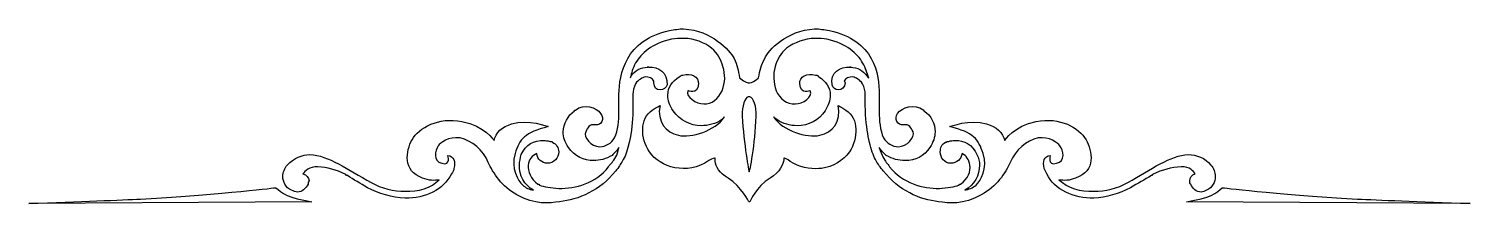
# Model space of a CAD drawing. Header units: centimetres. Extents: x -18.9 to 18.9, y -2.4 to 2.3.
import ezdxf

# ---------------------------------------------------------------- set-up
doc = ezdxf.new("R2010")
doc.units = ezdxf.units.CM
doc.header["$MEASUREMENT"] = 0
doc.layers.add('Layer 1', color=7, linetype='Continuous')

msp = doc.modelspace()

# ---------------------------------------------------------------- linework, layer by layer
at = {"layer": 'Layer 1'}
for points, knots in [([(12.11018, -1.30596), (11.94979, -1.12255), (11.74344, -1.0309), (11.51407, -1.0309), (11.51407, -1.0309), (11.056, -1.05387), (10.52887, -1.4206), (9.93342, -1.76432), (9.93342, -1.76432), (9.65807, -1.92474), (9.33734, -1.99337), (9.0396, -1.99337), (9.0396, -1.99337), (8.67286, -2.01634), (8.35213, -1.90172), (8.12308, -1.69566), (8.12308, -1.69566), (8.26045, -1.71831), (8.39811, -1.71831), (8.55848, -1.64968), (8.55848, -1.64968), (9.1082, -1.46627), (8.99353, -0.93951), (8.8332, -0.64151), (8.8332, -0.64151), (8.64984, -0.32073), (8.14576, -0.04569), (7.5273, -0.16037), (7.5273, -0.16037), (6.93148, -0.27475), (6.70243, -0.66448), (6.70243, -0.66448), (6.70243, -0.66448), (6.65647, -0.4581), (6.47312, -0.29774), (6.22136, -0.22903), (6.22136, -0.22903), (5.78559, -0.09168), (5.25883, -0.29774), (5.25883, -0.29774), (5.25883, -0.29774), (5.87761, -0.4581), (6.01498, -0.61849), (6.12934, -1.00817), (6.12934, -1.00817), (6.267, -1.39766), (6.06095, -1.71834), (5.94598, -1.83303), (5.94598, -1.83303), (5.85462, -1.90174), (5.76291, -1.94773), (5.64822, -1.97038), (5.64822, -1.97038), (5.90026, -1.83303), (6.03792, -1.58097), (6.03792, -1.30596), (6.03792, -1.30596), (6.03792, -1.21426), (6.01495, -1.12255), (5.96897, -1.0309), (5.96897, -1.0309), (5.85462, -0.77886), (5.62522, -0.64149), (5.39617, -0.66445), (5.39617, -0.66445), (5.32751, -0.66445), (5.2815, -0.66445), (5.23581, -0.68744), (5.23581, -0.68744), (5.21316, -0.68744), (5.21316, -0.68744), (5.21316, -0.68744), (5.21316, -0.68744), (5.21316, -0.68744), (5.21316, -0.68744), (5.19014, -0.68744), (5.19014, -0.68744), (5.19014, -0.68744), (5.16712, -0.68744), (5.16712, -0.71009), (5.16712, -0.71009), (5.16712, -0.71009), (5.14415, -0.71009), (5.14415, -0.71009), (5.14415, -0.71009), (5.14415, -0.71009), (5.14415, -0.71009), (5.14415, -0.71009), (5.14415, -0.71009), (5.0525, -0.75607), (5.0068, -0.84778), (5.0068, -0.96213), (5.0068, -0.96213), (5.0068, -1.12252), (5.12115, -1.26018), (5.28154, -1.26018), (5.28154, -1.26018), (5.44193, -1.26018), (5.55692, -1.14554), (5.57962, -1.00814), (5.57962, -1.00814), (5.69429, -1.05386), (5.76298, -1.16856), (5.78562, -1.30593), (5.78562, -1.30593), (5.80867, -1.46627), (5.73995, -1.67264), (5.5339, -1.81001), (5.5339, -1.81001), (5.5339, -1.81001), (5.51088, -1.81001), (5.48792, -1.833), (5.48792, -1.833), (5.39622, -1.87867), (5.19018, -1.90171), (4.98381, -1.9247), (4.98381, -1.9247), (4.54841, -1.9247), (4.02165, -1.78701), (3.67791, -1.3519), (3.67791, -1.3519), (3.65492, -1.30594), (3.6319, -1.28292), (3.58589, -1.2372), (3.58589, -1.2372), (3.54022, -1.16857), (3.47151, -1.05384), (3.40288, -0.84779), (3.40288, -0.84779), (3.44855, -0.9165), (3.51755, -0.98516), (3.58589, -1.05385), (3.58589, -1.05385), (3.74655, -1.14555), (3.90699, -1.19154), (4.09, -1.19154), (4.09, -1.19154), (4.09, -1.19154), (4.09, -1.19154), (4.09, -1.19154), (4.09, -1.19154), (4.34236, -1.19154), (4.59408, -1.07687), (4.73177, -0.84779), (4.73177, -0.84779), (4.82347, -0.7101), (4.86946, -0.57273), (4.86946, -0.43504), (4.86946, -0.43504), (4.86946, -0.22898), (4.77746, 0.00001), (4.57143, 0.11471), (4.57143, 0.11471), (4.57143, 0.1377), (4.57143, 0.1377), (4.57143, 0.1377), (4.57143, 0.1377), (4.57143, 0.1377), (4.57143, 0.1377), (4.57143, 0.1377), (4.57143, 0.1377), (4.31936, 0.32111), (3.99861, 0.20641), (3.88391, 0.04607), (3.88391, 0.04607), (3.79226, -0.09162), (3.88391, -0.27471), (4.04433, -0.25201), (4.04433, -0.25201), (4.20496, -0.22896), (4.22766, -0.32067), (4.29637, -0.43502), (4.29637, -0.43502), (4.34233, -0.57271), (4.13595, -0.82475), (3.90696, -0.82475), (3.90696, -0.82475), (3.74654, -0.82475), (3.60883, -0.73305), (3.51752, -0.5957), (3.51752, -0.5957), (3.4255, -0.38935), (3.40285, -0.13731), (3.40285, 0.09174), (3.40285, 0.09174), (3.40285, 0.16045), (3.40285, 0.22943), (3.40285, 0.27515), (3.40285, 0.27515), (3.40285, 0.34381), (3.40285, 0.43551), (3.40285, 0.55018), (3.40285, 0.55018), (3.40285, 0.80222), (3.37983, 1.16864), (3.19677, 1.48969), (3.19677, 1.48969), (3.01341, 1.81042), (2.66967, 2.10815), (2.09655, 2.22282), (2.09655, 2.22282), (1.9592, 2.24576), (1.84482, 2.26843), (1.70713, 2.26843), (1.70713, 2.26843), (1.34071, 2.24576), (1.04268, 2.10807), (0.81361, 1.9477), (0.81361, 1.9477), (0.58427, 1.78734), (0.44692, 1.60398), (0.40089, 1.48963), (0.40089, 1.48963), (0.3095, 1.32927), (0.26354, 1.16861), (0.24053, 0.98552), (0.24053, 0.98552), (0.14914, 0.89384), (0.05717, 0.84783), (0.01148, 0.84783), (0.01148, 0.84783), (0.01148, 0.84783), (-0.01121, 0.84783), (-0.01121, 0.84783), (-0.01121, 0.84783), (-0.05717, 0.84783), (-0.17157, 0.89381), (-0.26357, 0.98552), (-0.26357, 0.98552), (-0.28656, 1.16861), (-0.33223, 1.32927), (-0.40094, 1.48963), (-0.40094, 1.48963), (-0.46963, 1.60398), (-0.60732, 1.78737), (-0.83631, 1.9477), (-0.83631, 1.9477), (-1.04237, 2.10807), (-1.36312, 2.24576), (-1.72981, 2.26843), (-1.72981, 2.26843), (-1.84451, 2.26843), (-1.98185, 2.24576), (-2.09652, 2.22276), (-2.09652, 2.22276), (-2.66934, 2.10806), (-3.01312, 1.81033), (-3.19645, 1.48963), (-3.19645, 1.48963), (-3.37946, 1.16861), (-3.4255, 0.80219), (-3.4255, 0.55012), (-3.4255, 0.55012), (-3.4255, 0.43545), (-3.4255, 0.34374), (-3.4255, 0.27509), (-3.4255, 0.27509), (-3.4255, 0.22937), (-3.4255, 0.16039), (-3.4255, 0.09168), (-3.4255, 0.09168), (-3.4255, -0.13737), (-3.44847, -0.38941), (-3.54017, -0.59576), (-3.54017, -0.59576), (-3.63182, -0.73311), (-3.76917, -0.82481), (-3.92958, -0.82481), (-3.92958, -0.82481), (-4.15892, -0.82481), (-4.36498, -0.57277), (-4.29632, -0.43508), (-4.29632, -0.43508), (-4.25028, -0.32073), (-4.20462, -0.22902), (-4.04425, -0.25207), (-4.04425, -0.25207), (-3.88354, -0.27474), (-3.79223, -0.09165), (-3.90656, 0.04601), (-3.90656, 0.04601), (-4.02123, 0.20637), (-4.34198, 0.32104), (-4.57103, 0.13764), (-4.57103, 0.13764), (-4.57103, 0.13764), (-4.57103, 0.13764), (-4.57103, 0.13764), (-4.57103, 0.13764), (-4.59402, 0.13764), (-4.59402, 0.13764), (-4.59402, 0.11465), (-4.59402, 0.11465), (-4.77738, -0.00005), (-4.86908, -0.22904), (-4.89173, -0.4351), (-4.89173, -0.4351), (-4.89173, -0.57279), (-4.84606, -0.71016), (-4.75438, -0.84785), (-4.75438, -0.84785), (-4.59402, -1.07693), (-4.34197, -1.1916), (-4.08996, -1.1916), (-4.08996, -1.1916), (-4.08996, -1.1916), (-4.08996, -1.1916), (-4.08996, -1.1916), (-4.08996, -1.1916), (-3.92957, -1.1916), (-3.76918, -1.14562), (-3.60882, -1.05391), (-3.60882, -1.05391), (-3.54016, -0.98522), (-3.47147, -0.91656), (-3.42549, -0.84785), (-3.42549, -0.84785), (-3.47145, -1.05391), (-3.54016, -1.16863), (-3.60882, -1.23726), (-3.60882, -1.23726), (-3.63181, -1.28298), (-3.67753, -1.306), (-3.70052, -1.35196), (-3.70052, -1.35196), (-4.02122, -1.78707), (-4.57103, -1.92476), (-5.00677, -1.92476), (-5.00677, -1.92476), (-5.21283, -1.90177), (-5.39587, -1.87872), (-5.51085, -1.83306), (-5.51085, -1.83306), (-5.53352, -1.81007), (-5.53352, -1.81007), (-5.55652, -1.81007), (-5.55652, -1.81007), (-5.73959, -1.67272), (-5.83161, -1.46632), (-5.80859, -1.30599), (-5.80859, -1.30599), (-5.78557, -1.16864), (-5.71694, -1.05392), (-5.57928, -1.0082), (-5.57928, -1.0082), (-5.57928, -1.1456), (-5.44186, -1.26024), (-5.30448, -1.26024), (-5.30448, -1.26024), (-5.14414, -1.26024), (-5.0068, -1.12258), (-5.0068, -0.96219), (-5.0068, -0.96219), (-5.0068, -0.84784), (-5.07517, -0.75613), (-5.16714, -0.71015), (-5.16714, -0.71015), (-5.16714, -0.71015), (-5.16714, -0.71015), (-5.16714, -0.71015), (-5.16714, -0.71015), (-5.16714, -0.71015), (-5.16714, -0.71015), (-5.16714, -0.71015), (-5.16714, -0.71015), (-5.18981, -0.6875), (-5.18981, -0.6875), (-5.21286, -0.6875), (-5.21286, -0.6875), (-5.21286, -0.6875), (-5.23554, -0.68749), (-5.23554, -0.68749), (-5.23554, -0.68749), (-5.23554, -0.68749), (-5.23554, -0.68749), (-5.23554, -0.68749), (-5.23554, -0.68749), (-5.30449, -0.6645), (-5.35055, -0.6645), (-5.3959, -0.6645), (-5.3959, -0.6645), (-5.64826, -0.64153), (-5.87731, -0.77888), (-5.99201, -1.03095), (-5.99201, -1.03095), (-6.015, -1.1226), (-6.03765, -1.21431), (-6.03765, -1.30601), (-6.03765, -1.30601), (-6.06064, -1.58104), (-5.89999, -1.83309), (-5.67123, -1.97043), (-5.67123, -1.97043), (-5.78561, -1.94778), (-5.87731, -1.90177), (-5.94597, -1.83308), (-5.94597, -1.83308), (-6.08337, -1.71838), (-6.26672, -1.39771), (-6.15235, -1.00822), (-6.15235, -1.00822), (-6.03765, -0.61852), (-5.89999, -0.45815), (-5.2815, -0.29779), (-5.2815, -0.29779), (-5.2815, -0.29779), (-5.8086, -0.09171), (-6.24374, -0.22908), (-6.24374, -0.22908), (-6.47311, -0.29779), (-6.67946, -0.45816), (-6.70213, -0.66453), (-6.70213, -0.66453), (-6.70213, -0.66453), (-6.95417, -0.27483), (-7.54996, -0.16042), (-7.54996, -0.16042), (-8.16874, -0.04575), (-8.67285, -0.32078), (-8.85618, -0.64156), (-8.85618, -0.64156), (-9.01654, -0.93959), (-9.10793, -1.46635), (-8.58115, -1.64973), (-8.58115, -1.64973), (-8.42079, -1.71839), (-8.26013, -1.71839), (-8.14575, -1.69571), (-8.14575, -1.69571), (-8.35207, -1.90177), (-8.69582, -2.01639), (-9.03957, -1.99342), (-9.03957, -1.99342), (-9.33728, -1.99342), (-9.65803, -1.92476), (-9.93309, -1.76437), (-9.93309, -1.76437), (-10.55182, -1.42068), (-11.05593, -1.05391), (-11.53705, -1.03095), (-11.53705, -1.03095), (-11.74343, -1.03095), (-11.94946, -1.1226), (-12.13287, -1.30601), (-12.13287, -1.30601), (-12.20153, -1.39771), (-12.24754, -1.48934), (-12.24754, -1.60404), (-12.24754, -1.60404), (-12.24754, -1.74139), (-12.17854, -1.9018), (-12.01817, -1.97046), (-12.01817, -1.97046), (-11.97219, -1.99345), (-11.90379, -2.01642), (-11.85781, -2.01642), (-11.85781, -2.01642), (-11.74343, -2.01642), (-11.65143, -1.92479), (-11.58304, -1.8101), (-11.58304, -1.8101), (-11.58304, -1.8101), (-11.58304, -1.78711), (-11.58304, -1.78711), (-11.58304, -1.78711), (-11.58304, -1.76441), (-11.58304, -1.74139), (-11.56005, -1.7184), (-11.56005, -1.7184), (-11.56005, -1.64974), (-11.62844, -1.55804), (-11.72047, -1.53507), (-11.72047, -1.53507), (-11.67446, -1.46633), (-11.56005, -1.35198), (-11.33074, -1.35198), (-11.33074, -1.35198), (-11.07896, -1.37463), (-10.84965, -1.42069), (-10.59761, -1.55804), (-10.59761, -1.55804), (-10.57462, -1.58103), (-10.57462, -1.58103), (-10.55189, -1.58103), (-10.55189, -1.58103), (-10.39153, -1.69573), (-10.2082, -1.78709), (-10.02481, -1.90178), (-10.02481, -1.90178), (-9.7271, -2.06214), (-9.38333, -2.15374), (-9.03966, -2.17684), (-9.03966, -2.17684), (-9.03966, -2.17684), (-9.03966, -2.17684), (-9.03966, -2.17684), (-9.03966, -2.17684), (-8.51253, -2.17684), (-8.03147, -1.97044), (-7.82509, -1.53507), (-7.82509, -1.53507), (-7.77911, -1.48932), (-7.75611, -1.44368), (-7.75611, -1.39772), (-7.75611, -1.39772), (-7.71039, -1.21431), (-7.75611, -1.07697), (-7.91679, -1.05395), (-7.91679, -1.05395), (-7.91679, -1.05395), (-7.82509, -1.32901), (-8.07713, -1.2603), (-8.07713, -1.2603), (-8.30618, -1.21434), (-8.2602, -0.91661), (-8.16883, -0.80191), (-8.16883, -0.80191), (-8.12285, -0.7332), (-7.8938, -0.54989), (-7.59572, -0.59585), (-7.59572, -0.59585), (-7.29801, -0.66456), (-6.97726, -0.9166), (-6.86293, -1.23731), (-6.86293, -1.23731), (-6.72519, -1.51237), (-6.49619, -1.87877), (-6.10646, -2.08517), (-6.10646, -2.08517), (-5.62534, -2.36023), (-5.25863, -2.31422), (-4.98386, -2.26853), (-4.98386, -2.26853), (-4.50274, -2.22255), (-3.90666, -1.97048), (-3.51722, -1.46639), (-3.51722, -1.46639), (-3.51722, -1.46639), (-3.47155, -1.42072), (-3.42559, -1.35204), (-3.42559, -1.35204), (-3.37955, -1.28306), (-3.33389, -1.19168), (-3.26517, -1.07701), (-3.26517, -1.07701), (-3.17352, -0.80195), (-3.05885, -0.41256), (-3.05885, 0.25191), (-3.05885, 0.25191), (-3.05885, 0.34361), (-3.05885, 0.43532), (-3.05885, 0.527), (-3.05885, 0.527), (-3.05885, 0.527), (-3.05885, 0.54999), (-3.05885, 0.54999), (-3.05885, 0.54999), (-3.05885, 0.64164), (-3.03586, 0.73335), (-2.99046, 0.82505), (-2.99046, 0.82505), (-2.92151, 0.9394), (-2.8071, 0.98539), (-2.7381, 1.00806), (-2.7381, 1.00806), (-2.64677, 1.00806), (-2.53175, 0.98539), (-2.50908, 0.89368), (-2.50908, 0.89368), (-2.50908, 0.89368), (-2.50908, 0.87069), (-2.50908, 0.8477), (-2.50908, 0.8477), (-2.50908, 0.73335), (-2.44039, 0.66437), (-2.34869, 0.66437), (-2.34869, 0.66437), (-2.25704, 0.66437), (-2.1883, 0.71035), (-2.16533, 0.80206), (-2.16533, 0.80206), (-2.16533, 0.80206), (-2.16533, 0.80206), (-2.16533, 0.80206), (-2.16533, 0.80206), (-2.14266, 1.12276), (-2.39438, 1.28313), (-2.64674, 1.26013), (-2.64674, 1.26013), (-2.66941, 1.28312), (-2.66941, 1.28312), (-2.66941, 1.26013), (-2.66941, 1.26013), (-2.85274, 1.26013), (-3.01316, 1.16848), (-3.10481, 1.03108), (-3.10481, 1.03108), (-3.10481, 1.00809), (-3.12778, 0.98539), (-3.12778, 0.98539), (-3.12778, 0.98539), (-3.10481, 1.09977), (-3.05883, 1.23743), (-2.99043, 1.3748), (-2.99043, 1.3748), (-2.82977, 1.62684), (-2.57771, 1.87891), (-2.0506, 1.99358), (-2.0506, 1.99358), (-1.93625, 2.01625), (-1.84454, 2.01625), (-1.72985, 2.01625), (-1.72985, 2.01625), (-1.43211, 2.01625), (-1.1801, 1.90187), (-0.99674, 1.76421), (-0.99674, 1.76421), (-0.83632, 1.62686), (-0.7447, 1.44351), (-0.69863, 1.28309), (-0.69863, 1.28309), (-0.63031, 1.05409), (-0.63031, 0.87068), (-0.72168, 0.64163), (-0.72168, 0.64163), (-0.81333, 0.43531), (-0.99674, 0.27494), (-1.20277, 0.29794), (-1.20277, 0.29794), (-1.38618, 0.29794), (-1.68418, 0.4813), (-1.61549, 0.64163), (-1.61549, 0.64163), (-1.61549, 0.64163), (-1.36316, 0.52699), (-1.34043, 0.82504), (-1.34043, 0.82504), (-1.31746, 1.00805), (-1.54651, 1.12275), (-1.75292, 1.05409), (-1.75292, 1.05409), (-1.75292, 1.05409), (-1.77587, 1.05413), (-1.77587, 1.05413), (-1.77587, 1.05413), (-1.79886, 1.05413), (-1.79886, 1.03108), (-1.79886, 1.03108), (-1.79886, 1.03108), (-1.82153, 1.03108), (-1.82153, 1.03108), (-1.84455, 1.00809), (-1.84455, 1.00809), (-2.02762, 0.89371), (-2.14263, 0.73337), (-2.14263, 0.52702), (-2.14263, 0.52702), (-2.14263, 0.38962), (-2.09659, 0.25193), (-2.00494, 0.11459), (-2.00494, 0.11459), (-1.82156, -0.13745), (-1.54652, -0.27482), (-1.27181, -0.27482), (-1.27181, -0.27482), (-1.0884, -0.27482), (-0.88208, -0.22907), (-0.72171, -0.11446), (-0.72171, -0.11446), (-0.69866, -0.09173), (-0.67599, -0.06874), (-0.653, -0.04575), (-0.653, -0.04575), (-0.90504, -0.41252), (-1.52353, -0.59585), (-1.86728, -0.52684), (-1.86728, -0.52684), (-2.1883, -0.45815), (-2.44037, -0.16042), (-2.34866, 0.25196), (-2.34866, 0.25196), (-2.34866, 0.25196), (-2.44036, 0.20629), (-2.55472, 0.13758), (-2.55472, 0.13758), (-2.87542, -0.09173), (-2.87542, -0.59584), (-2.62367, -0.96224), (-2.62367, -0.96224), (-2.34864, -1.37465), (-1.63852, -1.58105), (-1.06538, -1.19163), (-1.06538, -1.19163), (-0.97373, -1.12263), (-0.90502, -1.12263), (-0.90502, -1.12263), (-0.90502, -1.12263), (-0.90502, -1.12263), (-0.90502, -1.16867), (-0.90502, -1.21433), (-0.90502, -1.21433), (-0.88203, -1.329), (-0.79064, -1.53508), (-0.56127, -1.64975), (-0.56127, -1.64975), (-0.19453, -1.87875), (-0.03419, -2.2685), (-0.0112, -2.2685), (-0.0112, -2.2685), (-0.0112, -2.2685), (0.01147, -2.26851), (0.01147, -2.26851), (0.01147, -2.26851), (0.01147, -2.26851), (0.17183, -1.87878), (0.53855, -1.64976), (0.53855, -1.64976), (0.81361, -1.48934), (0.8823, -1.28302), (0.90497, -1.16867), (0.90497, -1.16867), (0.90497, -1.12263), (0.90497, -1.12263), (0.90497, -1.12263), (0.90497, -1.12263), (0.90497, -1.12263), (0.99702, -1.14565), (1.06536, -1.21433), (1.06536, -1.21433), (1.31769, -1.37467), (1.56944, -1.42071), (1.82183, -1.39774), (1.82183, -1.39774), (1.84482, -1.39774), (1.86755, -1.39774), (1.89054, -1.39774), (1.89054, -1.39774), (2.18825, -1.35199), (2.46328, -1.19166), (2.62367, -0.96226), (2.62367, -0.96226), (2.85301, -0.59584), (2.87574, -0.09175), (2.53199, 0.13756), (2.53199, 0.13756), (2.41729, 0.20627), (2.32593, 0.25194), (2.32593, 0.25194), (2.32593, 0.25194), (2.41729, -0.16044), (2.18824, -0.45818), (1.84481, -0.52686), (1.84481, -0.52686), (1.50109, -0.59584), (0.88231, -0.41253), (0.63027, -0.04577), (0.63027, -0.04577), (0.65329, -0.06876), (0.67594, -0.09175), (0.72166, -0.11448), (0.72166, -0.11448), (0.88232, -0.22912), (1.06535, -0.27484), (1.24876, -0.27484), (1.24876, -0.27484), (1.54679, -0.27484), (1.82182, -0.13747), (1.98224, 0.11457), (1.98224, 0.11457), (2.07355, 0.25192), (2.11959, 0.3896), (2.11959, 0.527), (2.11959, 0.527), (2.11959, 0.73335), (2.00521, 0.89369), (1.82183, 1.00807), (1.82183, 1.00807), (1.79884, 1.03106), (1.79884, 1.03106), (1.79884, 1.03106), (1.79884, 1.03106), (1.77587, 1.03106), (1.77587, 1.05411), (1.77587, 1.05411), (1.77587, 1.05411), (1.75285, 1.05411), (1.75285, 1.05411), (1.72989, 1.05411), (1.72989, 1.05411), (1.52381, 1.12277), (1.29476, 1.00807), (1.31772, 0.82506), (1.31772, 0.82506), (1.34074, 0.52701), (1.59254, 0.64165), (1.59254, 0.64165), (1.59254, 0.64165), (1.68419, 0.48129), (1.38646, 0.29796), (1.2031, 0.29796), (1.2031, 0.29796), (0.97405, 0.27497), (0.79067, 0.43533), (0.69902, 0.64165), (0.69902, 0.64165), (0.63028, 0.8707), (0.60732, 1.05411), (0.67595, 1.28311), (0.67595, 1.28311), (0.7217, 1.44353), (0.81364, 1.62686), (0.97406, 1.76423), (0.97406, 1.76423), (1.18006, 1.90192), (1.43213, 2.01627), (1.7299, 2.01627), (1.7299, 2.01627), (1.82187, 2.01627), (1.93622, 2.01627), (2.02793, 1.9936), (2.02793, 1.9936), (2.55503, 1.87893), (2.83007, 1.62686), (2.96744, 1.37482), (2.96744, 1.37482), (3.05914, 1.23745), (3.08179, 1.09979), (3.12786, 0.98541), (3.12786, 0.98541), (3.10481, 0.98541), (3.10481, 1.00808), (3.08182, 1.0311), (3.08182, 1.0311), (2.99043, 1.1685), (2.8301, 1.26015), (2.64677, 1.26015), (2.64677, 1.26015), (2.64677, 1.28314), (2.64677, 1.28314), (2.64677, 1.26015), (2.64677, 1.26015), (2.37171, 1.28314), (2.11967, 1.12278), (2.16563, 0.80208), (2.16563, 0.80208), (2.16563, 0.80208), (2.16563, 0.80208), (2.16563, 0.80208), (2.16563, 0.80208), (2.1883, 0.71038), (2.25702, 0.66439), (2.32602, 0.66439), (2.32602, 0.66439), (2.41738, 0.66439), (2.50943, 0.73337), (2.50943, 0.84772), (2.50943, 0.84772), (2.50943, 0.87071), (2.48641, 0.8937), (2.48641, 0.8937), (2.48641, 0.8937), (2.50943, 0.98538), (2.62376, 1.00808), (2.71541, 1.00808), (2.71541, 1.00808), (2.78415, 0.98541), (2.89882, 0.93942), (2.96748, 0.82507), (2.96748, 0.82507), (3.01349, 0.73337), (3.03619, 0.64166), (3.03619, 0.55001), (3.03619, 0.55001), (3.03619, 0.55001), (3.03619, 0.52702), (3.03619, 0.52702), (3.03619, 0.52702), (3.03619, 0.43534), (3.03619, 0.34364), (3.03619, 0.25193), (3.03619, 0.25193), (3.05918, -0.41254), (3.15086, -0.80193), (3.26524, -1.07699), (3.26524, -1.07699), (3.31122, -1.19166), (3.37991, -1.28302), (3.4256, -1.35202), (3.4256, -1.35202), (3.47156, -1.42073), (3.51762, -1.46637), (3.51762, -1.46637), (3.51762, -1.46637), (3.90706, -1.97048), (4.4798, -2.22252), (4.9609, -2.26851), (4.9609, -2.26851), (5.23596, -2.31423), (5.60238, -2.36021), (6.08379, -2.08515), (6.08379, -2.08515), (6.4732, -1.87875), (6.72556, -1.51235), (6.83994, -1.23729), (6.83994, -1.23729), (6.97729, -0.91659), (7.27534, -0.66455), (7.57337, -0.59583), (7.57337, -0.59583), (7.87113, -0.54987), (8.10013, -0.73318), (8.14585, -0.80189), (8.14585, -0.80189), (8.23785, -0.91659), (8.30624, -1.21432), (8.05449, -1.26028), (8.05449, -1.26028), (7.80213, -1.32899), (7.89413, -1.05393), (7.89413, -1.05393), (7.89413, -1.05393), (7.73377, -1.07695), (7.68773, -1.21432), (7.73377, -1.3977), (7.73377, -1.3977), (7.75642, -1.44366), (7.77944, -1.48933), (7.80211, -1.53505), (7.80211, -1.53505), (8.00849, -1.97042), (8.5126, -2.17682), (9.03967, -2.17682), (9.03967, -2.17682), (9.03967, -2.17682), (9.03967, -2.17682), (9.03967, -2.17682), (9.03967, -2.17682), (9.36037, -2.15375), (9.70412, -2.06212), (10.00183, -1.90176), (10.00183, -1.90176), (10.18521, -1.78706), (10.36854, -1.6957), (10.55195, -1.58101), (10.55195, -1.58101), (10.55195, -1.58101), (10.57494, -1.58101), (10.57494, -1.55802), (10.57494, -1.55802), (10.84966, -1.42067), (11.05608, -1.37461), (11.33078, -1.35196), (11.33078, -1.35196), (11.56009, -1.35196), (11.6518, -1.46631), (11.69749, -1.53505), (11.69749, -1.53505), (11.60613, -1.55802), (11.56009, -1.64972), (11.56009, -1.71838), (11.56009, -1.71838), (11.56009, -1.74137), (11.56009, -1.76436), (11.56009, -1.78709), (11.56009, -1.78709), (11.56009, -1.78709), (11.56009, -1.81008), (11.58314, -1.81008), (11.58314, -1.81008), (11.62881, -1.92478), (11.72049, -2.0164), (11.85786, -2.0164), (11.85786, -2.0164), (11.90382, -2.0164), (11.94988, -1.99343), (11.99552, -1.97044), (11.99552, -1.97044), (12.15591, -1.90178), (12.22457, -1.74139), (12.22457, -1.60402), (12.22457, -1.60402), (12.2245, -1.48926), (12.17852, -1.39766), (12.11018, -1.30596)], [0, 0, 0, 0, 0.00404858, 0.00404858, 0.00404858, 0.00404858, 0.00809717, 0.00809717, 0.00809717, 0.00809717, 0.01214575, 0.01214575, 0.01214575, 0.01214575, 0.01619433, 0.01619433, 0.01619433, 0.01619433, 0.02024291, 0.02024291, 0.02024291, 0.02024291, 0.0242915, 0.0242915, 0.0242915, 0.0242915, 0.02834008, 0.02834008, 0.02834008, 0.02834008, 0.03238866, 0.03238866, 0.03238866, 0.03238866, 0.03643725, 0.03643725, 0.03643725, 0.03643725, 0.04048583, 0.04048583, 0.04048583, 0.04048583, 0.04453441, 0.04453441, 0.04453441, 0.04453441, 0.048583, 0.048583, 0.048583, 0.048583, 0.05263158, 0.05263158, 0.05263158, 0.05263158, 0.05668016, 0.05668016, 0.05668016, 0.05668016, 0.06072874, 0.06072874, 0.06072874, 0.06072874, 0.06477733, 0.06477733, 0.06477733, 0.06477733, 0.06882591, 0.06882591, 0.06882591, 0.06882591, 0.07287449, 0.07287449, 0.07287449, 0.07287449, 0.07692308, 0.07692308, 0.07692308, 0.07692308, 0.08097166, 0.08097166, 0.08097166, 0.08097166, 0.08502024, 0.08502024, 0.08502024, 0.08502024, 0.08906883, 0.08906883, 0.08906883, 0.08906883, 0.09311741, 0.09311741, 0.09311741, 0.09311741, 0.09716599, 0.09716599, 0.09716599, 0.09716599, 0.10121457, 0.10121457, 0.10121457, 0.10121457, 0.10526316, 0.10526316, 0.10526316, 0.10526316, 0.10931174, 0.10931174, 0.10931174, 0.10931174, 0.11336032, 0.11336032, 0.11336032, 0.11336032, 0.11740891, 0.11740891, 0.11740891, 0.11740891, 0.12145749, 0.12145749, 0.12145749, 0.12145749, 0.12550607, 0.12550607, 0.12550607, 0.12550607, 0.12955466, 0.12955466, 0.12955466, 0.12955466, 0.13360324, 0.13360324, 0.13360324, 0.13360324, 0.13765182, 0.13765182, 0.13765182, 0.13765182, 0.1417004, 0.1417004, 0.1417004, 0.1417004, 0.14574899, 0.14574899, 0.14574899, 0.14574899, 0.14979757, 0.14979757, 0.14979757, 0.14979757, 0.15384615, 0.15384615, 0.15384615, 0.15384615, 0.15789474, 0.15789474, 0.15789474, 0.15789474, 0.16194332, 0.16194332, 0.16194332, 0.16194332, 0.1659919, 0.1659919, 0.1659919, 0.1659919, 0.17004049, 0.17004049, 0.17004049, 0.17004049, 0.17408907, 0.17408907, 0.17408907, 0.17408907, 0.17813765, 0.17813765, 0.17813765, 0.17813765, 0.18218623, 0.18218623, 0.18218623, 0.18218623, 0.18623482, 0.18623482, 0.18623482, 0.18623482, 0.1902834, 0.1902834, 0.1902834, 0.1902834, 0.19433198, 0.19433198, 0.19433198, 0.19433198, 0.19838057, 0.19838057, 0.19838057, 0.19838057, 0.20242915, 0.20242915, 0.20242915, 0.20242915, 0.20647773, 0.20647773, 0.20647773, 0.20647773, 0.21052632, 0.21052632, 0.21052632, 0.21052632, 0.2145749, 0.2145749, 0.2145749, 0.2145749, 0.21862348, 0.21862348, 0.21862348, 0.21862348, 0.22267206, 0.22267206, 0.22267206, 0.22267206, 0.22672065, 0.22672065, 0.22672065, 0.22672065, 0.23076923, 0.23076923, 0.23076923, 0.23076923, 0.23481781, 0.23481781, 0.23481781, 0.23481781, 0.2388664, 0.2388664, 0.2388664, 0.2388664, 0.24291498, 0.24291498, 0.24291498, 0.24291498, 0.24696356, 0.24696356, 0.24696356, 0.24696356, 0.25101215, 0.25101215, 0.25101215, 0.25101215, 0.25506073, 0.25506073, 0.25506073, 0.25506073, 0.25910931, 0.25910931, 0.25910931, 0.25910931, 0.26315789, 0.26315789, 0.26315789, 0.26315789, 0.26720648, 0.26720648, 0.26720648, 0.26720648, 0.27125506, 0.27125506, 0.27125506, 0.27125506, 0.27530364, 0.27530364, 0.27530364, 0.27530364, 0.27935223, 0.27935223, 0.27935223, 0.27935223, 0.28340081, 0.28340081, 0.28340081, 0.28340081, 0.28744939, 0.28744939, 0.28744939, 0.28744939, 0.29149798, 0.29149798, 0.29149798, 0.29149798, 0.29554656, 0.29554656, 0.29554656, 0.29554656, 0.29959514, 0.29959514, 0.29959514, 0.29959514, 0.30364372, 0.30364372, 0.30364372, 0.30364372, 0.30769231, 0.30769231, 0.30769231, 0.30769231, 0.31174089, 0.31174089, 0.31174089, 0.31174089, 0.31578947, 0.31578947, 0.31578947, 0.31578947, 0.31983806, 0.31983806, 0.31983806, 0.31983806, 0.32388664, 0.32388664, 0.32388664, 0.32388664, 0.32793522, 0.32793522, 0.32793522, 0.32793522, 0.33198381, 0.33198381, 0.33198381, 0.33198381, 0.33603239, 0.33603239, 0.33603239, 0.33603239, 0.34008097, 0.34008097, 0.34008097, 0.34008097, 0.34412955, 0.34412955, 0.34412955, 0.34412955, 0.34817814, 0.34817814, 0.34817814, 0.34817814, 0.35222672, 0.35222672, 0.35222672, 0.35222672, 0.3562753, 0.3562753, 0.3562753, 0.3562753, 0.36032389, 0.36032389, 0.36032389, 0.36032389, 0.36437247, 0.36437247, 0.36437247, 0.36437247, 0.36842105, 0.36842105, 0.36842105, 0.36842105, 0.37246964, 0.37246964, 0.37246964, 0.37246964, 0.37651822, 0.37651822, 0.37651822, 0.37651822, 0.3805668, 0.3805668, 0.3805668, 0.3805668, 0.38461538, 0.38461538, 0.38461538, 0.38461538, 0.38866397, 0.38866397, 0.38866397, 0.38866397, 0.39271255, 0.39271255, 0.39271255, 0.39271255, 0.39676113, 0.39676113, 0.39676113, 0.39676113, 0.40080972, 0.40080972, 0.40080972, 0.40080972, 0.4048583, 0.4048583, 0.4048583, 0.4048583, 0.40890688, 0.40890688, 0.40890688, 0.40890688, 0.41295547, 0.41295547, 0.41295547, 0.41295547, 0.41700405, 0.41700405, 0.41700405, 0.41700405, 0.42105263, 0.42105263, 0.42105263, 0.42105263, 0.42510121, 0.42510121, 0.42510121, 0.42510121, 0.4291498, 0.4291498, 0.4291498, 0.4291498, 0.43319838, 0.43319838, 0.43319838, 0.43319838, 0.43724696, 0.43724696, 0.43724696, 0.43724696, 0.44129555, 0.44129555, 0.44129555, 0.44129555, 0.44534413, 0.44534413, 0.44534413, 0.44534413, 0.44939271, 0.44939271, 0.44939271, 0.44939271, 0.4534413, 0.4534413, 0.4534413, 0.4534413, 0.45748988, 0.45748988, 0.45748988, 0.45748988, 0.46153846, 0.46153846, 0.46153846, 0.46153846, 0.46558704, 0.46558704, 0.46558704, 0.46558704, 0.46963563, 0.46963563, 0.46963563, 0.46963563, 0.47368421, 0.47368421, 0.47368421, 0.47368421, 0.47773279, 0.47773279, 0.47773279, 0.47773279, 0.48178138, 0.48178138, 0.48178138, 0.48178138, 0.48582996, 0.48582996, 0.48582996, 0.48582996, 0.48987854, 0.48987854, 0.48987854, 0.48987854, 0.49392713, 0.49392713, 0.49392713, 0.49392713, 0.49797571, 0.49797571, 0.49797571, 0.49797571, 0.50202429, 0.50202429, 0.50202429, 0.50202429, 0.50607287, 0.50607287, 0.50607287, 0.50607287, 0.51012146, 0.51012146, 0.51012146, 0.51012146, 0.51417004, 0.51417004, 0.51417004, 0.51417004, 0.51821862, 0.51821862, 0.51821862, 0.51821862, 0.52226721, 0.52226721, 0.52226721, 0.52226721, 0.52631579, 0.52631579, 0.52631579, 0.52631579, 0.53036437, 0.53036437, 0.53036437, 0.53036437, 0.53441296, 0.53441296, 0.53441296, 0.53441296, 0.53846154, 0.53846154, 0.53846154, 0.53846154, 0.54251012, 0.54251012, 0.54251012, 0.54251012, 0.5465587, 0.5465587, 0.5465587, 0.5465587, 0.55060729, 0.55060729, 0.55060729, 0.55060729, 0.55465587, 0.55465587, 0.55465587, 0.55465587, 0.55870445, 0.55870445, 0.55870445, 0.55870445, 0.56275304, 0.56275304, 0.56275304, 0.56275304, 0.56680162, 0.56680162, 0.56680162, 0.56680162, 0.5708502, 0.5708502, 0.5708502, 0.5708502, 0.57489879, 0.57489879, 0.57489879, 0.57489879, 0.57894737, 0.57894737, 0.57894737, 0.57894737, 0.58299595, 0.58299595, 0.58299595, 0.58299595, 0.58704453, 0.58704453, 0.58704453, 0.58704453, 0.59109312, 0.59109312, 0.59109312, 0.59109312, 0.5951417, 0.5951417, 0.5951417, 0.5951417, 0.59919028, 0.59919028, 0.59919028, 0.59919028, 0.60323887, 0.60323887, 0.60323887, 0.60323887, 0.60728745, 0.60728745, 0.60728745, 0.60728745, 0.61133603, 0.61133603, 0.61133603, 0.61133603, 0.61538462, 0.61538462, 0.61538462, 0.61538462, 0.6194332, 0.6194332, 0.6194332, 0.6194332, 0.62348178, 0.62348178, 0.62348178, 0.62348178, 0.62753036, 0.62753036, 0.62753036, 0.62753036, 0.63157895, 0.63157895, 0.63157895, 0.63157895, 0.63562753, 0.63562753, 0.63562753, 0.63562753, 0.63967611, 0.63967611, 0.63967611, 0.63967611, 0.6437247, 0.6437247, 0.6437247, 0.6437247, 0.64777328, 0.64777328, 0.64777328, 0.64777328, 0.65182186, 0.65182186, 0.65182186, 0.65182186, 0.65587045, 0.65587045, 0.65587045, 0.65587045, 0.65991903, 0.65991903, 0.65991903, 0.65991903, 0.66396761, 0.66396761, 0.66396761, 0.66396761, 0.66801619, 0.66801619, 0.66801619, 0.66801619, 0.67206478, 0.67206478, 0.67206478, 0.67206478, 0.67611336, 0.67611336, 0.67611336, 0.67611336, 0.68016194, 0.68016194, 0.68016194, 0.68016194, 0.68421053, 0.68421053, 0.68421053, 0.68421053, 0.68825911, 0.68825911, 0.68825911, 0.68825911, 0.69230769, 0.69230769, 0.69230769, 0.69230769, 0.69635628, 0.69635628, 0.69635628, 0.69635628, 0.70040486, 0.70040486, 0.70040486, 0.70040486, 0.70445344, 0.70445344, 0.70445344, 0.70445344, 0.70850202, 0.70850202, 0.70850202, 0.70850202, 0.71255061, 0.71255061, 0.71255061, 0.71255061, 0.71659919, 0.71659919, 0.71659919, 0.71659919, 0.72064777, 0.72064777, 0.72064777, 0.72064777, 0.72469636, 0.72469636, 0.72469636, 0.72469636, 0.72874494, 0.72874494, 0.72874494, 0.72874494, 0.73279352, 0.73279352, 0.73279352, 0.73279352, 0.73684211, 0.73684211, 0.73684211, 0.73684211, 0.74089069, 0.74089069, 0.74089069, 0.74089069, 0.74493927, 0.74493927, 0.74493927, 0.74493927, 0.74898785, 0.74898785, 0.74898785, 0.74898785, 0.75303644, 0.75303644, 0.75303644, 0.75303644, 0.75708502, 0.75708502, 0.75708502, 0.75708502, 0.7611336, 0.7611336, 0.7611336, 0.7611336, 0.76518219, 0.76518219, 0.76518219, 0.76518219, 0.76923077, 0.76923077, 0.76923077, 0.76923077, 0.77327935, 0.77327935, 0.77327935, 0.77327935, 0.77732794, 0.77732794, 0.77732794, 0.77732794, 0.78137652, 0.78137652, 0.78137652, 0.78137652, 0.7854251, 0.7854251, 0.7854251, 0.7854251, 0.78947368, 0.78947368, 0.78947368, 0.78947368, 0.79352227, 0.79352227, 0.79352227, 0.79352227, 0.79757085, 0.79757085, 0.79757085, 0.79757085, 0.80161943, 0.80161943, 0.80161943, 0.80161943, 0.80566802, 0.80566802, 0.80566802, 0.80566802, 0.8097166, 0.8097166, 0.8097166, 0.8097166, 0.81376518, 0.81376518, 0.81376518, 0.81376518, 0.81781377, 0.81781377, 0.81781377, 0.81781377, 0.82186235, 0.82186235, 0.82186235, 0.82186235, 0.82591093, 0.82591093, 0.82591093, 0.82591093, 0.82995951, 0.82995951, 0.82995951, 0.82995951, 0.8340081, 0.8340081, 0.8340081, 0.8340081, 0.83805668, 0.83805668, 0.83805668, 0.83805668, 0.84210526, 0.84210526, 0.84210526, 0.84210526, 0.84615385, 0.84615385, 0.84615385, 0.84615385, 0.85020243, 0.85020243, 0.85020243, 0.85020243, 0.85425101, 0.85425101, 0.85425101, 0.85425101, 0.8582996, 0.8582996, 0.8582996, 0.8582996, 0.86234818, 0.86234818, 0.86234818, 0.86234818, 0.86639676, 0.86639676, 0.86639676, 0.86639676, 0.87044534, 0.87044534, 0.87044534, 0.87044534, 0.87449393, 0.87449393, 0.87449393, 0.87449393, 0.87854251, 0.87854251, 0.87854251, 0.87854251, 0.88259109, 0.88259109, 0.88259109, 0.88259109, 0.88663968, 0.88663968, 0.88663968, 0.88663968, 0.89068826, 0.89068826, 0.89068826, 0.89068826, 0.89473684, 0.89473684, 0.89473684, 0.89473684, 0.89878543, 0.89878543, 0.89878543, 0.89878543, 0.90283401, 0.90283401, 0.90283401, 0.90283401, 0.90688259, 0.90688259, 0.90688259, 0.90688259, 0.91093117, 0.91093117, 0.91093117, 0.91093117, 0.91497976, 0.91497976, 0.91497976, 0.91497976, 0.91902834, 0.91902834, 0.91902834, 0.91902834, 0.92307692, 0.92307692, 0.92307692, 0.92307692, 0.92712551, 0.92712551, 0.92712551, 0.92712551, 0.93117409, 0.93117409, 0.93117409, 0.93117409, 0.93522267, 0.93522267, 0.93522267, 0.93522267, 0.93927126, 0.93927126, 0.93927126, 0.93927126, 0.94331984, 0.94331984, 0.94331984, 0.94331984, 0.94736842, 0.94736842, 0.94736842, 0.94736842, 0.951417, 0.951417, 0.951417, 0.951417, 0.95546559, 0.95546559, 0.95546559, 0.95546559, 0.95951417, 0.95951417, 0.95951417, 0.95951417, 0.96356275, 0.96356275, 0.96356275, 0.96356275, 0.96761134, 0.96761134, 0.96761134, 0.96761134, 0.97165992, 0.97165992, 0.97165992, 0.97165992, 0.9757085, 0.9757085, 0.9757085, 0.9757085, 0.97975709, 0.97975709, 0.97975709, 0.97975709, 0.98380567, 0.98380567, 0.98380567, 0.98380567, 0.98785425, 0.98785425, 0.98785425, 0.98785425, 0.99190283, 0.99190283, 0.99190283, 0.99190283, 1, 1, 1, 1]), ([(0.17186, -0.0227), (0.14919, -0.75612), (0.0115, -1.51228), (-0.01118, -1.48929), (-0.01118, -1.48929), (-0.01118, -1.48929), (-0.14884, -0.75613), (-0.19451, -0.0227), (-0.19451, -0.0227), (-0.19451, 0.25202), (-0.12617, 0.45842), (-0.03417, 0.48141), (-0.03417, 0.48141), (-0.03417, 0.48141), (0.01152, 0.48141), (0.01152, 0.48141), (0.01152, 0.48141), (0.10317, 0.45842), (0.19488, 0.22937), (0.17186, -0.0227)], [0, 0, 0, 0, 0.16666667, 0.16666667, 0.16666667, 0.16666667, 0.33333333, 0.33333333, 0.33333333, 0.33333333, 0.5, 0.5, 0.5, 0.5, 0.66666667, 0.66666667, 0.66666667, 0.66666667, 1, 1, 1, 1]), ([(-15.98222, -2.19975), (-16.46363, -2.22242), (-17.58623, -2.26844), (-18.91513, -2.31413), (-18.91513, -2.31413), (-18.91513, -2.31413), (-11.49105, -2.26841), (-11.49105, -2.26841), (-11.49105, -2.26841), (-12.0871, -2.17676), (-12.29319, -2.03907), (-12.43053, -1.90172), (-12.43053, -1.90172), (-12.43054, -1.90172), (-13.69077, -2.06208), (-15.98222, -2.19975)], [0, 0, 0, 0, 0.2, 0.2, 0.2, 0.2, 0.4, 0.4, 0.4, 0.4, 0.6, 0.6, 0.6, 0.6, 1, 1, 1, 1]), ([(15.95955, -2.19975), (13.66813, -2.06209), (12.40789, -1.90172), (12.40789, -1.90172), (12.40789, -1.90172), (12.27052, -2.03907), (12.08716, -2.17678), (11.46838, -2.26841), (11.46838, -2.26841), (11.46838, -2.26841), (18.91513, -2.31413), (18.91513, -2.31413), (18.91513, -2.31413), (17.56321, -2.26843), (16.46366, -2.22242), (15.95955, -2.19975)], [0, 0, 0, 0, 0.2, 0.2, 0.2, 0.2, 0.4, 0.4, 0.4, 0.4, 0.6, 0.6, 0.6, 0.6, 1, 1, 1, 1])]:
    msp.add_open_spline(points, degree=3, knots=knots, dxfattribs=at)

doc.saveas('drawing.dxf')
